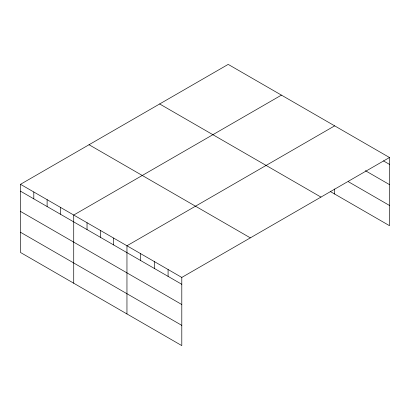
<?xml version="1.0" encoding="UTF-8"?>
<svg xmlns="http://www.w3.org/2000/svg" width="410" height="410" viewBox="0 0 410 410"><rect width="100%" height="100%" fill="white"/><g stroke="black" fill="none" stroke-linecap="round" stroke-linejoin="round"><path stroke-width="0.61" d="M20.5 184.31L181.799 277.432L181.799 345.609L20.5 252.483L20.5 184.31L228.201 64.39L389.5 157.517L389.5 225.69L330.224 191.47M281.429 95.125L73.728 215.04L73.728 283.213M334.657 125.855L126.956 245.769L126.956 313.947M181.799 277.432L389.5 157.517M383.468 160.904L389.5 164.384M365.371 170.683L389.5 184.618M348.367 181.712L389.5 205.461M159.659 103.966L320.958 197.087M89.042 144.735L250.341 237.861M20.5 191.178L181.799 284.299M20.5 211.406L181.799 304.533M20.5 232.255L181.799 325.376M334.657 188.974L334.657 194.027M168.085 269.519L168.085 276.386M154.375 261.6L154.375 268.468M140.666 253.687L140.666 260.555M113.647 238.087L113.647 244.954M100.342 230.405L100.342 237.272M87.033 222.722L87.033 229.59M60.419 207.357L60.419 214.225M47.114 199.675L47.114 206.543M33.804 191.993L33.804 198.86"/></g></svg>
